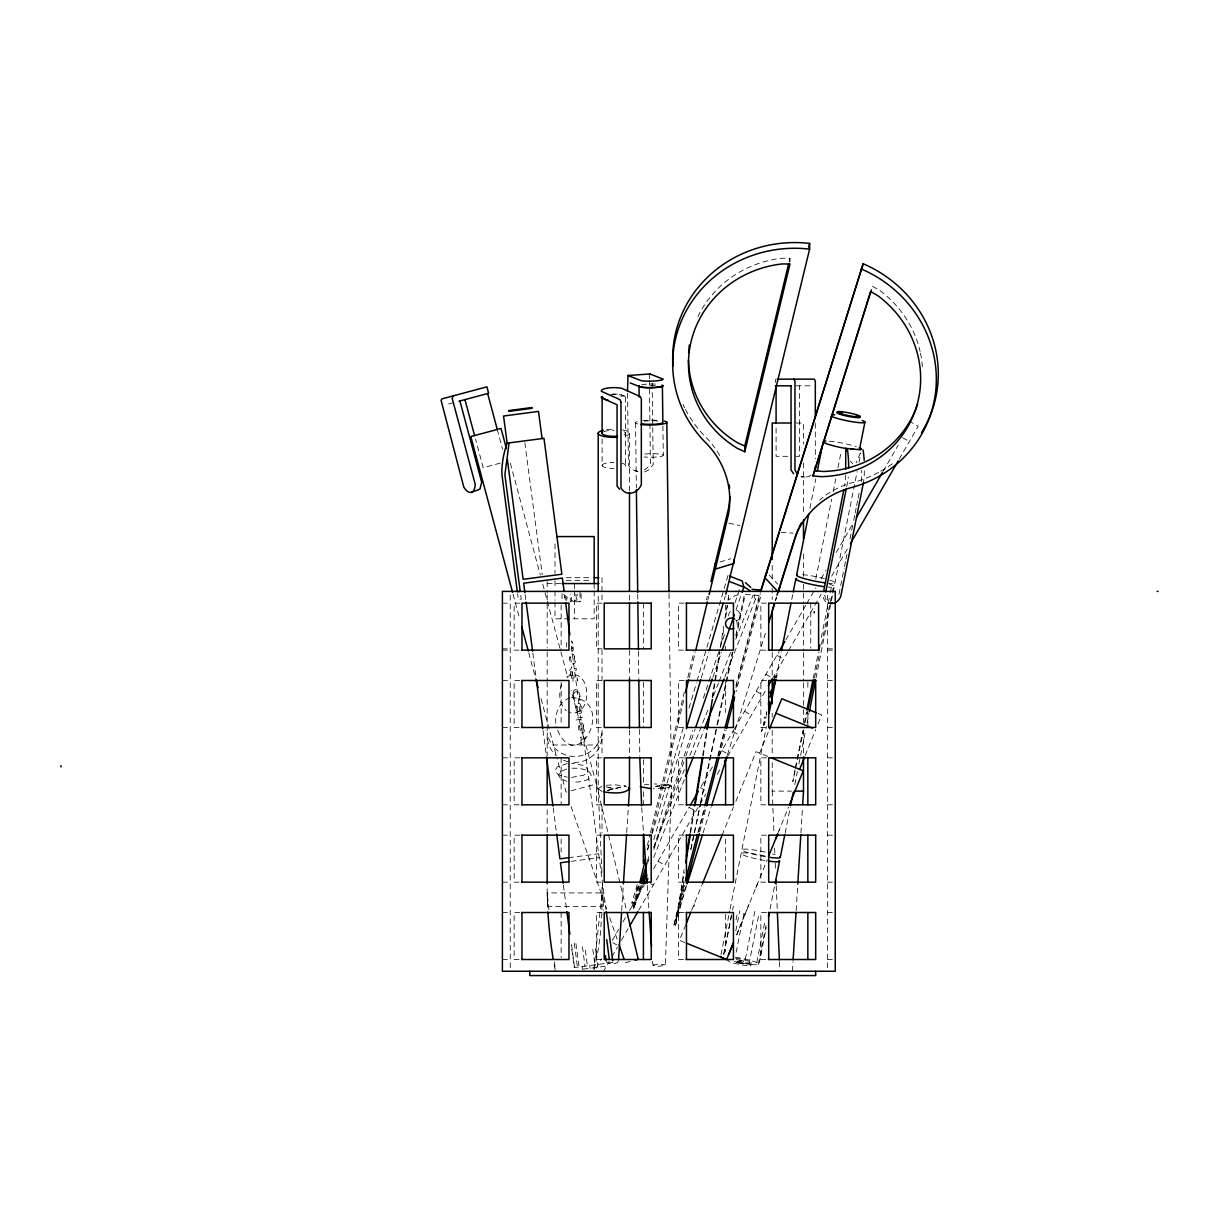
<?xml version="1.0" encoding="UTF-8"?>
<svg xmlns="http://www.w3.org/2000/svg" width="1219" height="1219" viewBox="0 0 1219 1219"><rect width="100%" height="100%" fill="white"/><g stroke="black" fill="none" stroke-linecap="round" stroke-linejoin="round"><path stroke-width="0.75" stroke-dasharray="5 3.75" d="M845.696 474.953L844.584 486.168M861.406 481.657L861.422 470.305M601.957 909.74L602.003 883.745M652.622 961.38C651.144 968.48 661.795 966.195 665.391 964.808L671.41 785.889L665.742 784.35L654.253 783.969M601.866 913.077L600.418 932.977A209.226 138.204 85.1 0 1 596.518 958.774L594.247 969.029M792.411 971.253L792.99 961.776M796.144 910.578L797.668 885.923M800.929 832.836L802.452 808.182M621.705 910.471L623.29 885.771M626.703 832.562L628.303 807.847M684.103 885.878L673.909 925.297L675.509 925.678L684.088 869.558M593.882 969.699L602.003 892.933L547.179 892.933L547.179 885.588M775.406 677.688L775.436 675.448L774.263 677.657A6.156 1.387 -75.1 0 0 774.095 678.252M775.04 678.419L775.086 676.469L774.324 678.221M690.183 832.12L694.144 807.786M702.677 755.384L706.944 729.175M712.125 697.359L720.048 648.691M720.353 646.817L723.705 626.231M724.924 618.734L727.667 601.896M727.972 600.022L728.886 594.4L728.52 599.977L734.341 596.091A20.997 19.9 3.6 0 1 741.533 594.278M678.404 907.926L684.209 872.255M690.624 832.821L694.601 808.41M703.165 755.841L707.431 729.541M712.627 697.618L719.972 652.561M721.496 643.175L723.629 630.025M725.777 616.89L727.606 605.614M763.658 723.339C764.176 728.337 766.263 716.681 763.764 722.882C762.789 732.147 767.604 713.481 763.536 722.913M671.41 785.965L667.402 787.794L653.323 788.723M720.993 954.69L729.709 910.959M730.074 909.1L766.446 726.463M776.122 677.916L781.318 651.769M791.74 599.489L792.853 593.882M809.873 508.384L815.785 478.732M723.659 954.477L731.309 916.033M723.857 954.066L732.269 911.827M732.634 909.984L733.366 906.311M736.047 919.827L737.51 912.498M735.834 930.859L739.842 910.715M736.154 952.329L744.199 911.934M815.785 578.964L831.663 499.241M833.141 491.836L835.716 478.854M837.941 467.73L841.262 451.045M743.148 963.741L735.468 962.279L743.148 963.741L743.514 960.922L736.093 959.505L743.681 961.075M745.358 959.17L755.612 907.683M748.954 964.199L759.193 912.711M750.721 965.448L751.254 962.781M846.672 486.823L847.86 480.789A61.194 45.377 -86.3 0 0 848.272 477.147M756.755 962.538L765.105 920.589M795.017 769.738L792.807 781.669L803.626 729.77M795.397 767.879L802.818 730.623M804.296 723.172L806.521 712.003M813.195 678.48L818.391 652.409M821.347 637.507L829.88 594.674M830.261 592.815L831.373 587.223L833.43 587.07L832.257 592.632M758.233 964.625L766.294 924.17M734.326 961.517A19.58 2.316 11.3 0 0 759.041 964.183L766.355 927.4M770.027 909.008L774.781 885.116M785.143 833.11L790.339 806.978M794.803 784.564L797.409 771.49M798.902 764.023L805.591 730.41M807.085 722.943L808.944 713.603M815.999 678.114L857.14 471.57M858.984 462.306L860.827 453.026M838.992 594.217L844.142 568.389M844.508 566.545L845.605 561.014M845.971 559.155L847.083 553.624M850.009 538.859L853.33 522.25M853.696 520.406L854.793 514.875M855.159 513.031L856.256 507.485M856.637 505.641L857.734 500.11M858.1 498.266L859.563 490.876M805.18 722.364L807.496 711.241M814.46 677.886L819.884 651.936M821.423 644.516L831.876 594.476M673.909 925.297L684.088 881.032M690.746 849.399L693.885 834.512M694.281 832.653L700.148 804.753M700.544 802.894L716.604 726.615M717.001 724.756L732.269 652.195M735.788 635.449L744.474 594.247M686.632 885.619L675.859 920.101L684.194 881.002M690.944 849.353L694.114 834.466M694.51 832.592L700.453 804.677M700.849 802.818L717.122 726.478M717.519 724.619L732.985 652.013M736.154 637.126L745.281 594.308L759.208 595.603M776.213 677.688L776.945 675.219L776.259 678.328M766.401 712.262L766.385 714.227M636.242 891.714L638.009 884.324M647.35 845.544L650.017 834.466M650.458 832.623L684.255 692.285M687.806 677.52L694.038 651.662M706.487 599.961L707.37 596.274M789.104 261.948L789.988 258.26L781.745 258.26A106.236 100.537 0 0 0 697.39 317.732M637.247 884.506L631.914 902.685L633.499 908.749L639.289 884.735M647.746 849.613L649.072 844.066M651.738 832.988L684.225 698.076M689.131 677.749L695.363 651.875M707.812 600.129L708.711 596.426M566.82 642.596L566.591 645.918A11.001 4.373 82.5 0 0 566.713 647.015M652.881 965.189L658.565 963.985L665.391 964.808M697.893 832.607L704.552 806.887M717.854 755.445L724.513 729.724M735.926 685.627L759.269 595.375L760.885 595.756L736.078 691.6M675.859 920.101L684.926 885.085M698.761 831.632L704.963 807.664M718.311 756.054L724.985 730.257M735.956 687.866L760.275 593.866M675.509 925.678L686.007 885.131M699.828 831.678L706.03 807.709M719.393 756.115L726.067 730.303M860.34 453.057L856.149 462.778M766.355 711.622L766.461 715.218M602.003 733L600.251 739.293L597.066 744.992L552.116 744.992L548.931 739.293L547.179 733M602.003 739.004L600.251 745.297A27.732 27.732 0 0 1 571.315 762.302M647.396 849.978L648.996 844.523M652.195 833.613L684.225 724.543M689.025 708.178L696.506 682.731M697.039 680.918L727.987 575.475M642.55 885.771L633.499 908.749L633.499 903.05L638.558 885.832M641.499 885.421L633.499 908.749L640.432 885.116M647.38 861.483L648.98 856.043M653.78 839.678L685.809 730.608M701.291 677.886L708.757 652.439M724.238 599.718L725.305 596.076M561.593 684.331C558.272 693.062 559.186 704.247 566.408 710.799M775.33 600.479L776.412 597.005M703.058 832.988L710.997 807.572M727.438 754.942L766.538 629.72M775.574 600.769L776.686 597.219M633.499 908.749L641.27 885.344M653.811 847.54L692.636 730.486M703.393 698.076L719.53 649.468M720.124 647.655L725.503 631.457M735.057 602.643L739.842 588.244M653.811 849.536L685.2 758.02M685.809 756.237L695.043 729.312M712.886 677.276L721.496 652.165M736.093 609.591L741.442 594.019M647.579 862.93L648.965 859.41M653.826 847.068L684.377 769.555M689.924 755.46L708.666 707.889M713.526 695.561L718.387 683.219M719.088 681.451L730.882 651.51M735.743 639.167L753.098 595.131M653.704 857.49L684.347 779.718M694.099 754.972L703.835 730.227M724.741 677.2L755.384 599.428L754.195 594.887M738.516 930.28L736.002 936.497L767.239 859.806M739.4 928.101L743.788 917.206M744.672 915.027L749.076 904.132M685.748 924.794L679.44 940.352L686.449 943.201M691.6 910.38L701.687 885.527M722.136 835.167L733.488 806.856M735.88 801.325L756.039 751.681L769.509 757.151M759.666 753.159L768.839 730.592M805.226 755.475L815.785 729.45M818.025 723.934L821.682 714.928L818.208 713.526M778.149 832.547L788.602 807.039M755.841 887.874L759.01 880.088M779.078 830.657L779.459 829.697M606.087 961.334C607.291 964.549 616.997 964.549 618.201 961.334M601.912 872.469L598.194 788.845L598.209 594.689M596.289 968.115L601.759 958.652M612.243 940.489L618.627 929.442M622.924 921.991L626.459 915.85M629.583 910.441L644.379 884.826M653.628 868.812L689.223 807.161M701.169 786.453L713.557 765.014M718.875 755.795L734.112 729.404M734.447 728.81L779.002 651.647M785.844 639.807L806.14 604.639M806.765 603.557L815.831 587.863M821.027 578.857L824.074 573.585M825.522 571.086L826.01 570.218M836.249 552.497L853.376 522.829M883.181 471.204L898.266 445.087M603.07 972.031L609.256 961.334M611.908 956.747L617.347 947.315M621.416 940.276L628.075 928.741M638.741 910.258L705.801 794.102M717.214 774.339L721.023 767.741M727.682 756.222L766.675 688.674M772.374 678.785L787.87 651.967M788.556 650.778L821.164 594.293M831.617 576.176L847.525 548.626M899.15 459.213L918.181 426.254L911.401 422.338M598.209 788.632L601.79 786.316M566.637 600.464L567.003 598.499L563.346 596.518A2.209 2.194 0 0 1 562.599 595.466A3.017 2.987 0 0 1 562.447 594.522M566.652 677.094C590.819 663.41 594.902 717.442 569.684 712.673M569.837 697.801C559.094 701.656 554.355 714.319 555.971 724.955M644.546 471.951L648.691 470.001L653.201 464.591L652.256 390.842M566.652 768.991L560.633 771.581L558.439 775.116L560.633 778.651L566.652 781.227M719.941 562.02L730.821 558.713M448.562 404.007L456.668 401.828M500.217 463.144L483.196 467.7L475.532 439.114M566.82 791.923L566.073 792.121L557.738 760.961M571.101 790.765L596.32 784.015L571.254 690.548M625.332 962.736L630.116 961.441M607.519 790.491L624.936 785.981L626.429 786.484M607.184 790.4L625.515 786.148M567.323 763.521L557.357 766.812L555.148 770.347L557.357 773.882L559.963 775.345L567.323 777.173M606.422 785.295L614.711 784.807L624.936 785.981M620.791 396.388L624.021 395.84A11.748 3.047 0 0 1 624.021 398.872M644.257 784.868L648.858 784.305M571.437 697.588C618.414 699.95 575.962 780.952 556.093 726.494M568.542 857.719L598.681 853.757M571.208 861.33L599.184 857.643M612.989 962.461L574.24 967.566L571.33 945.411M583.032 969.181L605.569 966.21L605.218 963.498M668.545 784.777L655.837 786.331L664.279 788.236M669.018 784.884L655.837 786.331L664.995 788.16M650.352 385.707L657.422 385.128M572.9 601.714L577.151 599.794L577.181 594.156M766.644 717.001L764.343 717.138L764.084 718.143L766.385 718.006M572.031 768.214L579.116 768.29L586.491 770.118L589.097 771.581L591.291 775.116L589.097 778.651L586.491 780.114L579.116 781.943L572.031 782.019M571.574 777.402L583.2 775.345L585.806 773.882L588.015 770.347L585.806 766.812L583.2 765.349L571.574 763.277M834.786 603.115L827.427 603.146L833.689 603.146M775.726 379.155L775.314 382.476M796.144 385.813L811.397 385.813M796.144 423.008L803.489 423.008L803.489 443.884M787.84 456.302L776.092 456.302L776.092 424.867M796.144 456.302L799.588 456.302L799.588 385.813M801.218 477.056L805.134 477.056M566.195 577.699L590.438 577.699M566.195 580.32L590.438 580.32M547.179 583.566L560.603 583.566M502.396 603.146L510.228 603.146M519.782 603.146L514.144 603.146L514.144 650.138L519.782 650.138M602.018 603.146L596.381 603.146L596.381 648.843L602.018 648.843M684.255 603.146L678.617 603.146L678.617 650.138L684.255 650.138M766.401 603.146L760.854 603.146L760.854 650.138L766.401 650.138M502.396 648.843L510.228 648.843M827.427 648.843L833.689 648.843M502.396 650.138L510.228 650.138M827.427 650.138L833.689 650.138M502.396 680.492L510.228 680.492M519.782 680.492L514.144 680.492L514.144 727.484L519.782 727.484M602.018 680.492L596.381 680.492L596.381 727.484L602.018 727.484L602.003 755.795M684.255 680.492L678.617 680.492L678.617 727.484L684.255 727.484M766.492 680.492L760.854 680.492L760.854 727.484L766.492 727.484M827.427 680.492L833.689 680.492M502.396 727.484L510.228 727.484M827.427 727.484L833.689 727.484M502.396 757.837L510.228 757.837M519.782 757.837L514.144 757.837L514.144 804.814L519.782 804.814M602.018 757.837L596.381 757.837L596.381 804.814L602.018 804.814M684.255 757.837L678.617 757.837L678.617 804.814L684.255 804.814M766.492 757.837L760.854 757.837L760.854 804.814L766.492 804.814M827.427 757.837L833.689 757.837M772.206 762.652L772.206 791.116L791.527 791.116M502.396 804.814L510.228 804.814M827.427 804.814L833.689 804.814M502.396 835.167L510.228 835.167M519.782 835.167L514.144 835.167L514.144 882.16L519.782 882.16M602.018 835.167L596.381 835.167L596.381 882.16L602.018 882.16M684.255 835.167L678.617 835.167L678.617 882.16L684.255 882.16M766.492 835.167L760.854 835.167L760.854 882.16L766.492 882.16M827.427 835.167L833.689 835.167M502.396 882.16L510.228 882.16M827.427 882.16L833.689 882.16M693.337 906.128L694.281 906.128L694.281 903.782M502.396 912.513L510.228 912.513M519.782 912.513L514.144 912.513L514.144 959.505L519.782 959.505M602.018 912.513L596.381 912.513L596.381 959.505L602.018 959.505M684.255 912.513L678.617 912.513L678.617 959.505L684.255 959.505M766.492 912.513L760.854 912.513L760.854 959.505L766.492 959.505M827.427 912.513L833.689 912.513M502.396 959.505L510.228 959.505M827.427 959.505L833.689 959.505M781.029 532.413L793.158 533.145M728.825 523.149L739.781 525.511M631.914 902.685L633.499 903.05M605.934 786.804L613.858 788.845L606.879 786.834M827.625 602.841L829.728 603.496M624.021 395.84L619.724 394.727A11.748 3.047 0 0 0 610.81 394.423M602.186 791.558L598.194 788.845M635.129 470.702L637.918 471.783M571.513 651.068L572.534 651.083A3.855 1.524 82.5 0 0 573.265 649.514L572.778 642.703L571.589 640.95C571.711 642.672 574.408 649.3 571.376 649.041M872.53 286.297L879.661 290.396A106.236 100.827 20.6 0 1 920.101 351.422M902.563 437.636L909.344 441.552M776.899 655.289L783.68 659.205M765.898 674.351L772.678 678.267M756.176 691.173L762.957 695.089M744.565 711.286L751.346 715.203M732.909 731.491L739.689 735.407M721.861 750.63L728.642 754.546M700.483 787.657L707.264 791.573M689.101 807.359L695.881 811.275M658.001 861.239L664.782 865.155M650.504 883.607L653.216 885.177M612.807 942.637L616.875 944.984M769.174 575.002L777.6 584.008M850.496 461.178L852.736 463.875M575.764 594.156L576.45 598.605L573.646 600.708L571.376 600.769L571.376 595.101M754.15 596.32L755.384 599.428M571.056 806.49L606.605 908.856M609.729 917.831L617.21 939.377M547.179 739.004L548.931 745.297A27.732 27.732 0 0 0 556.534 755.81M510.365 463.281L540.322 575.078M542.775 584.236L567.825 677.718M497.276 429.469L502.533 449.11M513.047 594.171L519.431 618.003M528.772 652.82L535.644 678.48M541.038 698.639L557.251 759.117M596.32 784.015L626.337 909.465M564.626 595.101L565.372 600.754M571.33 646.07L601.881 878.107M602.125 879.966L606.041 909.724M597.859 967.231L595.39 948.991M592.815 949.327L594.857 964.854M524.856 442.771L542.257 574.88M589.737 965.524L590.087 968.252M585.349 950.302L587.406 965.844M582.453 946.736L584.998 966.149M582.012 966.545L582.362 969.257M575.962 943.643L579.04 966.941M574.332 943.354L577.456 967.139M571.574 944.649L574.576 967.52M525.13 594.537L525.877 600.19M532.84 653.064L536.07 677.612M543.034 730.471L546.264 755.018M553.213 807.877L556.702 834.314M563.407 885.284L566.622 909.709M520.742 595.436L521.229 599.108L518.334 599.489L517.603 593.912M548.946 909.694L547.179 892.933L547.621 906.403A209.226 91.455 -90 0 0 547.986 913.107M554.462 961.898L555.453 971.253M563.574 594.537L567.749 597.63L568.267 599.794A2.255 2.225 0 0 1 568.1 600.312M641.727 807.648L643.617 834.223M647.243 885.466L648.98 910.136M547.819 906.357L547.179 892.933L547.621 906.403L602.049 906.387L602.003 892.933M602.415 883.866L603.603 910.471M772.176 791.116L772.831 806.292M772.907 808.182L773.958 832.836M774.614 847.997L774.934 855.586M775.254 863.174L775.574 870.747M776.229 885.923L777.28 910.578M779.459 961.776L779.87 971.253M669.018 593.668L671.486 786.026M662.907 425.888L663.288 455.129M652.165 383.269L652.241 388.952M649.3 375.863L649.346 378.819M649.361 380.298L649.895 421.896M649.925 423.785L650.428 463.51A13.318 12.312 -68.7 0 1 643.906 470.092M635.526 422.871L636.364 487.63M637.72 594.278L637.796 599.992M638.451 651.418L638.802 678.084M639.457 729.495L639.792 756.161M627.541 393.188L628.455 465.048A13.318 12.312 -68.7 0 0 637.293 471.189M827.427 595.192L827.427 969.349M815.313 423.237L815.313 458.786M810.772 603.146L810.772 648.264M807.847 682.366L807.847 689.893M807.847 712.445L807.847 727.484M803.489 462.854L803.489 514.083M803.489 553.929L803.489 576.709M803.489 584.297L803.489 603.268M803.489 605.173L803.489 650.702M803.489 652.607L803.489 681.071M803.489 682.96L803.489 707.629M803.489 709.519L803.489 722.806M803.489 730.394L803.489 755.064M789.988 258.26L789.988 262.07M772.206 565.326L772.206 580.503M772.206 588.091L772.206 599.474M772.206 652.607L772.206 677.276M772.206 713.313L772.206 717.122M772.206 730.394L772.206 755.064M725.61 605.035L725.61 616.311M725.61 646.375L725.61 650.138M725.61 682.366L725.61 712.445M725.61 838.931L725.61 882.16M725.61 914.387L725.61 951.978M643.373 603.146L643.373 648.843M643.373 682.366L643.373 727.484M643.373 759.711L643.373 784.152M643.373 791.664L643.373 804.814M629.492 433.507L629.492 490.556M629.492 595.131L629.492 600.83M629.492 650.276L629.492 678.785M629.492 730.135L629.492 754.851M625.606 397.348L625.606 465.445M602.11 438.962L602.11 465.445A11.748 3.047 0 0 0 613.858 468.477M602.003 577.699L602.003 593.028M602.003 594.918L602.003 602.476M602.003 649.849L602.003 680.248M602.003 806.216L602.003 833.217M594.171 583.566L594.171 589.127M594.171 590.986L594.171 618.81L555.011 618.81L555.011 602.125M581.097 593.668L581.097 601.714L570.263 601.714L570.263 594.156M580 592.266L580 601.714M574.591 583.566L574.591 589.127M574.591 590.986L574.591 618.81M562.02 593.668L562.02 601.714M561.136 605.035L561.136 650.138M561.136 682.366L561.136 725.595M561.136 757.837L561.136 804.814M561.136 838.931L561.136 852.081M561.136 912.513L561.136 957.616M555.011 543.918L555.011 573.311M555.011 580.655L555.011 589.127M555.011 590.986L555.011 600.266M547.179 581.615L547.179 593.028M547.179 594.918L547.179 647.944M547.179 651.738L547.179 680.248M547.179 681.97L547.179 755.795M547.179 809.827L547.179 833.217M510.228 595.192L510.228 969.349M637.994 424.014A15.664 2.392 -0.7 0 1 637.263 421.637M642.733 420.662A15.664 2.392 -0.7 0 1 658.382 420.357M644.318 421.195A11.748 1.798 -0.7 0 1 658.61 421.088M644.729 454.093A11.748 1.798 -0.7 0 1 660.5 454.184A11.748 1.798 -0.7 0 1 660.012 456.607A11.748 1.798 -0.7 0 1 644.165 456.942M641.605 384.777A11.748 1.798 -0.7 0 1 655.532 384.107M555.148 969.714A209.226 91.455 -90 0 1 553.7 961.943M622.421 429.896A15.664 4.053 0 0 1 624.311 436.311M606.772 429.667A15.664 4.053 0 0 1 614.711 429.24M624.021 431.77A11.748 3.047 0 0 1 624.021 434.802M603.679 431.77A11.748 3.047 0 0 1 613.858 430.246M622.162 463.296A11.748 3.047 0 0 1 624.021 466.953M602.11 465.445A11.748 3.047 0 0 1 613.858 462.397M612.349 394.072A12.723 3.291 0 0 1 621.751 394.727M597.066 744.992A27.732 27.717 0 0 1 552.116 744.992M568.1 761.723A27.732 27.732 0 0 1 563.437 760.153M828.996 583.901A19.58 2.316 11.3 0 1 833.43 587.07M831.373 587.223A19.58 2.316 11.3 0 1 828.204 587.086M765.517 856.713A19.58 2.316 11.3 0 1 741.899 849.719A19.58 2.316 11.3 0 1 766.614 852.386M772.572 853.925A19.58 2.316 11.3 0 1 775.086 854.687M829.758 580.092A19.58 2.316 11.3 0 1 828.966 583.261M802.605 574.667A19.58 2.316 11.3 0 1 824.41 578.553M764.77 860.523A19.58 2.316 11.3 0 1 741.137 853.529A19.58 2.316 11.3 0 1 765.867 856.195M829.194 441.187A19.58 2.316 11.3 0 1 856.347 446.611M735.423 957.174A19.58 2.316 11.3 0 1 759.041 964.183M735.529 958.18A11.748 1.387 11.3 0 1 751.361 962.614A11.748 1.387 11.3 0 1 735.331 960.755M737.906 961.334A11.748 1.387 11.3 0 1 750.584 964.93A11.748 1.387 11.3 0 1 742.676 965.021A11.748 1.387 11.3 0 1 728.627 961.441M864.332 470.839A61.194 45.377 -86.3 0 1 863.585 481.81M833.049 603.71A12.723 8.396 -72.7 0 1 824.989 595.695L822.901 595.055A12.723 8.396 -72.7 0 0 832.684 602.46M811.077 475.151A13.318 11.535 -90 0 1 801.081 476.202M685.474 409.493A122.022 115.47 0 0 0 705.877 437.21A87.844 83.121 0 0 1 721.298 458.573M684.606 407.801A122.022 115.47 0 0 1 682.945 404.358M892.323 463.814A122.022 115.805 20.6 0 1 880.148 471.57M878.579 472.423A122.022 115.805 20.6 0 1 853.163 482.419A87.844 83.364 20.6 0 0 819.564 500.095M920.482 353.16A106.236 100.827 20.6 0 1 922.509 369.067M736.489 620.806A5.866 5.562 3.6 0 0 739.004 619.191L740.299 616.585L740.04 613.721A5.866 5.562 3.6 0 0 735.56 610.079M728.657 615.976A5.866 5.562 3.6 0 1 731.171 610.963M735.667 619.724A5.866 5.486 -14.6 0 1 736.215 626.383M572.26 674.397L571.254 677.078L571.391 678.145L572.519 677.993L572.976 681.512L573.082 677.916L575.917 677.551L577.76 680.979L576.663 676.088L572.839 676.088L572.26 674.397M573.189 693.139L574.286 701.748L574.819 700.879C570.065 689.299 581.143 688.156 579.528 700.422L580.183 700.331C580.93 696.918 578.339 685.291 573.707 690.868A6.72 2.667 82.5 0 0 573.189 693.139M580.945 740.71L581.204 744.276L581.6 742.615A3.169 1.265 82.5 0 1 581.615 740.603A4.099 1.63 82.5 0 1 582.179 739.186L585.379 738.501L585.135 736.657L580.32 737.297L581.433 738.897L580.945 740.71M569.943 656.249C567.338 664.964 578.126 667.555 574.713 657.346A5.059 2.011 82.5 0 0 573.174 654.192L571.208 653.841L569.943 656.249M576.465 705.786C573.859 714.486 584.648 717.077 581.219 706.868A5.059 2.011 82.5 0 0 579.695 703.729L577.73 703.378L576.465 705.786M579.01 725.198C576.419 733.899 587.208 736.489 583.779 726.28A5.059 2.011 82.5 0 0 582.255 723.126L580.29 722.791L579.01 725.198M570.583 657.224C571.924 673.452 578.751 650.535 570.583 657.224M577.105 706.761C578.446 722.974 585.272 700.072 577.105 706.761M579.665 726.174C581.006 742.386 587.832 719.484 579.665 726.174M570.431 671.379L570.218 675.311L569.654 671.349A3.063 1.219 82.5 0 1 570.02 669.627C572.138 669.048 571.041 664.187 571.879 668.82L576.13 668.256L576.374 670.1L572.122 670.648C572.229 679.09 572.656 668.21 570.431 671.379M761.845 730.653L761.418 731.522L762.378 727.713L764.008 727.606L761.845 730.653M582.575 717.244L575.749 718.143L575.993 719.987L582.819 719.088L582.575 717.244"/><path stroke-width="1.5" d="M791.055 385.813L791.055 470.001L793.615 473.749M845.696 469.285L845.742 448.47L847.342 448.912A88.332 65.643 -85 0 1 848.653 468.066M793.112 959.871L796.022 912.467M797.775 884.034L800.822 834.725M802.681 804.388L803.504 791.116L794.925 791.116M618.536 959.886L621.583 912.376M623.412 883.866L626.581 834.451M628.425 805.957L629.522 788.845L628.364 787.413M60.95 766.934L60.996 765.623M774.873 679.577L775.055 680.812L775.893 679.471M686.221 856.454L689.878 833.994M694.449 805.911L702.373 757.258M706.944 729.175L708.772 717.945M685.733 862.869L690.32 834.695M695.211 804.647L702.845 757.715M707.736 727.667L712.323 699.508M774.095 679.273L773.608 680.674A6.156 1.387 -75.1 0 1 773.806 679.516M773.014 685.642C773.532 690.64 775.634 678.983 773.12 685.185C772.145 694.449 776.975 675.783 772.907 685.23M662.344 385.783L662.298 385.951A11.748 1.798 -0.7 0 1 654.877 387.429L651.891 387.566A11.748 1.798 -0.7 0 1 643.282 387.292L639.731 386.575A11.748 1.798 -0.7 0 1 639.106 385.661M641.59 805.744L639.823 758.066M769.052 713.389L775.741 679.791M781.699 649.91L790.994 603.222M793.219 592.007L795.824 578.949M796.586 575.124L808.761 513.946M817.263 471.311L822.063 447.205M814.094 612.822L814.338 611.618M823.633 591.352L843.838 489.87M825.735 592.007L846.306 488.667M806.887 710.144L812.829 680.339M818.757 650.55L819.869 644.958M859.624 448.76L864.941 422.064M768.564 916.368L769.296 912.696M775.147 883.272L779.551 861.208M780.297 857.399L784.762 834.985M790.72 805.104L793.325 792.03M809.309 711.728L815.633 679.989M863.509 482.313L840.714 596.716A12.723 8.396 -72.7 0 1 834.786 603.115L835.259 603.146M807.892 709.382L814.079 679.73M710.936 581.493L728.337 509.237A87.844 83.121 0 0 0 729.754 496.331M744.763 451.746L789.988 263.959L781.745 263.959A106.236 100.537 0 0 0 691.127 341.411A106.236 100.537 0 0 0 737.343 448.363L744.763 451.746L744.763 446.047L788.647 263.792M639.731 882.876L645.521 858.862M685.566 692.529L688.674 679.592M695.805 650.032L707.37 601.973M709.153 594.582L728.337 514.936A87.844 83.121 0 0 0 705.877 442.908A122.022 115.47 0 0 1 685.855 311.561A122.022 115.47 0 0 1 809.614 249.133L809.614 243.434A122.022 115.47 0 0 0 672.979 366.081M808.73 247.137L809.614 243.434M725.838 594.262L809.614 249.133M770.621 695.272L770.149 697.192M771.612 691.295L771.185 692.986M771.856 690.304C773.562 687.866 765.608 696.552 773.044 691.219L773.288 690.213L771.566 690.32M685.535 880.377L697.42 834.436M705.024 805.043L717.381 757.273M724.985 727.88L734.493 691.127M686.48 883.287L699.356 833.522M706.517 805.866L718.905 757.944M726.539 728.459L734.646 697.131M640.965 883.303L646.847 863.311M686.343 728.779L700.757 679.699M709.29 650.611L723.172 603.359M760.382 591.824L863.159 263.746A122.022 115.805 20.6 0 1 921.442 432.715M779.307 532.307L761.235 590.179L751.925 589.31M779.855 530.509L793.904 485.528M794.468 483.73L863.159 263.746M812.982 475.898L870.564 291.493L877.71 295.592A106.236 100.827 20.6 0 1 916.277 407.42A106.236 100.827 20.6 0 1 821.164 476.675L812.982 475.898L871.402 289.909M772.511 609.515L774.248 603.969M776.96 595.253L794.666 538.554A87.844 83.364 20.6 0 1 851.212 487.615A122.022 115.805 20.6 0 0 936.222 384.305A122.022 115.805 20.6 0 0 861.193 268.942M687.196 883.805L702.494 834.802M711.561 805.759L726.859 756.77M768.793 622.467L774.461 604.319M778.347 591.901L796.632 533.358A87.844 83.364 20.6 0 1 798.43 528.817M642.108 883.638L646.42 871.067M695.653 727.514L712.277 679.074M722.12 650.367L734.326 614.787M742.036 592.297L743.819 587.101L742.234 581.036L729.511 576.069M766.766 572.427L764.816 577.623L778.042 591.779L780.008 586.583M643.251 884.004L646.725 875.166M685.733 776.183L693.398 756.74M704.536 728.459L724.04 678.968M728.825 954.233L733.228 943.354M686.449 923.073L690.883 912.132M702.342 883.927L722.395 834.558M769.539 728.855L781.775 698.731L816.471 712.825M799.588 769.357L804.51 757.212M733.442 942.653L726.6 959.505L686.419 943.186M768.549 856.317L777.524 834.299M789.409 804.814L803.214 770.835L771.185 757.837M775.756 838.809L777.798 833.781M627.983 375.513L641.209 380.678A12.723 1.935 -0.7 0 0 654.969 380.983A12.723 1.935 -0.7 0 0 663.166 379.139L649.956 373.974L627.983 375.513L627.511 391.299M649.498 374.964L649.956 373.974M629.461 788.952C623.503 794.468 612.09 793.005 604.06 791.969M453.209 395.855L452.188 398.384L475.151 484.05A13.318 6.659 75 0 1 471.296 492.369A13.318 6.659 75 0 1 463.799 487.082L441.08 400.335L441.872 398.903L486.899 386.834L488.621 393.265L458.999 401.203M645.064 883.638L647.914 878.686M690.503 804.936L698.335 791.375M779.581 650.656L784.884 641.453M856.454 517.511L882.541 472.317M629.705 925.907L637.842 911.812M724.421 761.86L726.996 757.395M768.412 685.657L772.374 678.785M850.374 543.689L898.205 460.858M768.534 702.296C771.612 699.447 769.006 714.044 768.519 703.058M471.296 492.369L479.89 489.185L481.703 482.282L459.913 400.96M635.008 960.13L638.238 959.277L627.206 913.153M507.683 443.106L508.826 442.954M508.018 443.061L507.15 443.183A88.332 88.317 -5.8 0 0 502.38 463.769A61.194 61.194 0 0 0 501.938 474.755L517.313 591.733L520.208 591.352L504.879 474.877L509.085 442.924L543.979 438.337L561.868 574.225L523.134 579.315L507.378 459.639M508.765 410.574L532.063 407.512M508.872 411.352L532.17 408.289M507.15 443.183L503.554 416.014L538.508 411.412L542.074 438.581M568.542 857.719L559.932 858.862L556.702 834.314M569.044 861.604L560.435 862.747L563.163 883.409M777.25 379.155L814.368 379.139L815.313 381.318L815.313 417.614M775.391 385.813L790.887 385.813M791.055 423.008L772.206 423.008L772.206 559.628M556.87 536.573L594.171 536.573L594.171 583.566M594.171 577.699L598.864 577.699M562.127 583.566L598.864 583.566M1157.181 591.398L1158.05 591.398M686.129 603.146L733.442 603.146L733.442 650.138L686.129 650.138M521.671 650.138L568.968 650.138L568.968 603.146L521.976 603.146L521.976 650.138M768.244 650.138L818.604 650.138L818.604 603.146L768.686 603.146L768.686 650.138M521.671 680.492L568.968 680.492L568.968 727.484L521.671 727.484M521.671 757.837L568.968 757.837L568.968 804.814L521.671 804.814M686.129 804.814L733.442 804.814L733.442 757.837L686.449 757.837L686.449 804.814M521.671 835.167L568.968 835.167L568.968 882.16L521.671 882.16M686.129 835.167L733.442 835.167L733.442 882.16L686.129 882.16M521.671 912.513L568.968 912.513L568.968 959.505L521.671 959.505M686.129 912.513L733.442 912.513L733.442 959.505L686.129 959.505M768.366 912.513L815.679 912.513L815.679 959.505L768.366 959.505M650.961 788.647L640.249 786.773M853.605 448.973L845.849 448.47L846.336 450.939M858.816 449.308L861.559 449.323A19.58 2.316 11.3 0 0 859.273 447.693M850.679 448.942L860.766 449.765M814.947 470.686L823.115 471.479A106.236 100.827 20.6 0 0 917.663 404.022M846.778 448.638L841.796 447.723A19.58 2.316 11.3 0 1 823.678 442.36M602.506 396.571A11.748 3.047 0 0 0 602.11 397.348L605.538 399.497A11.748 3.047 0 0 0 607.976 399.984M661.993 385.219L663.258 385.707A12.723 1.935 -0.7 0 1 655.045 387.566L652.653 387.703A12.723 1.935 -0.7 0 1 641.285 387.261L630.177 382.934M729.572 581.539L743.819 587.101A20.997 19.611 -14.6 0 1 749.944 590.849M775.878 713.237L812.326 728.033M601.729 396.48A12.723 3.291 0 0 0 601.394 397.76L604.289 399.04M604.609 399.192L617.058 404.784L617.058 486.107L619.633 489.337M744.763 446.047L737.343 442.665A106.236 100.537 0 0 1 688.491 360.138M745.479 582.652L750.767 587.39M720.642 956.504L722.928 958.134A19.58 2.316 11.3 0 0 728.368 959.978M794.026 379.155L794.971 381.318L794.971 470.001A13.318 11.535 -90 0 0 797.531 473.749M619.084 944.771L624.082 959.14M506.434 448.622L501.039 428.463L470.824 436.554L512.559 592.343M487.646 393.524L497.276 429.469M464.942 399.619L474.572 435.549M521.884 627.16L528.269 650.992M536.131 680.309L538.097 687.638M564.123 591.322L562.386 578.096L523.637 583.2L524.886 592.647M565.616 602.643L569.837 634.749M606.285 911.599L612.761 960.74M606.696 939.59L609.302 959.307M605.416 955.559L606.026 960.222M526.12 602.079L532.581 651.175M536.314 679.501L542.775 728.581M546.508 756.908L552.969 805.988M566.865 911.583L569.837 934.135M643.617 834.223L647.106 883.562M649.117 912.041L651.54 946.203M775.985 880.24L776.137 884.034M777.356 912.467L779.383 959.871M666.823 422.262L668.987 591.764M662.389 385.478L662.862 422.246A11.748 1.798 -0.7 0 1 655.35 424.197A11.748 1.798 -0.7 0 1 641.651 423.74M639.015 386.133L639.167 397.165M636.379 489.535L637.705 592.373M637.827 601.896L638.436 649.514M638.817 679.989L639.426 727.591M815.679 971.253L815.679 975.566L529.808 975.566L529.808 971.253M815.313 466.267L815.313 470.001M807.847 757.837L807.847 804.814M807.847 835.167L807.847 882.16M807.847 912.513L807.847 959.505M803.489 519.782L803.489 538.752M803.489 756.969L803.489 791.116M776.092 387.672L776.092 423.008M772.206 610.856L772.206 650.702M772.206 679.166L772.206 703.835M768.686 912.513L768.686 959.505M733.929 559.673L733.929 563.468L715.279 569.121L715.279 563.437M725.61 759.711L725.61 804.814M686.449 603.146L686.449 650.138M686.449 835.167L686.449 882.16M686.449 912.513L686.449 959.505M643.373 835.167L643.373 863.372M643.419 912.513L643.419 959.505M629.492 492.461L629.492 591.322M629.492 602.735L629.492 648.371M629.492 678.785L629.492 728.231M629.492 756.74L629.492 789.074M602.11 397.348L602.11 433.294M598.209 433.065L598.209 590.88M547.179 757.608L547.179 804.418M547.179 835.015L547.179 883.745M521.976 680.492L521.976 727.484M521.976 757.837L521.976 804.814M521.976 835.167L521.976 882.16M521.976 912.513L521.976 959.505M664.37 421.119A15.664 2.392 -0.7 0 1 661.277 424.273A15.664 2.392 -0.7 0 1 640.63 424.471M553.167 958.804A209.226 91.455 -90 0 1 547.986 913.107M617.073 437.255A15.664 4.053 0 0 1 599.87 435.122A15.664 4.053 0 0 1 603.405 430.261M616.89 436.219A11.748 3.047 0 0 1 602.506 432.501M779.794 856.683A19.58 2.316 11.3 0 1 770.21 857.414M824.135 586.644A19.58 2.316 11.3 0 1 802.879 582.225A19.58 2.316 11.3 0 1 796.632 578.492M824.897 582.834A19.58 2.316 11.3 0 1 803.641 578.416A19.58 2.316 11.3 0 1 797.378 574.682M779.032 860.492A19.58 2.316 11.3 0 1 769.448 861.224M823.16 441.644A19.58 2.316 11.3 0 1 826.025 441.034M862.183 420.479A17.615 2.072 11.3 0 1 857.094 422.414L853.026 421.85A17.615 2.072 11.3 0 1 831.236 416.212M832.272 414.81A17.615 2.072 11.3 0 1 834.832 414.856M842.329 412.586A11.748 1.387 11.3 0 0 843.03 415.161A11.748 1.387 11.3 0 0 859.959 417.188L859.456 416.73A11.748 1.387 11.3 0 0 856.302 415.481M863.067 449.933A88.332 65.643 -85 0 1 864.18 460.31M688.628 352.596A106.236 100.537 0 0 1 689.375 345.023M729.236 484.994A87.844 83.121 0 0 1 729.556 488.225M799.085 527.324A87.844 83.364 20.6 0 1 801.264 522.951M733.96 628.364A5.866 5.486 -14.6 0 1 725.473 623.427A5.866 5.486 -14.6 0 1 734.508 618.825M620.974 402.209L620.974 487.859A13.318 11.139 -65.9 0 0 631.152 493.162A13.318 11.139 -65.9 0 0 641.331 484.827L641.331 399.162L640.386 396.632L621.751 388.297A12.723 3.291 0 0 0 607.656 388.053A12.723 3.291 0 0 0 601.394 391.329L620.029 399.68L620.974 402.209M772.084 694.678C771.81 699.234 771.246 694.419 770.652 694.281L771.109 693.321L772.084 694.678M835.259 591.398L502.396 591.398L502.396 971.253L835.259 971.253L835.259 591.398M651.205 603.146L604.213 603.146L604.213 648.843L651.205 648.843L651.205 603.146M651.205 680.492L604.213 680.492L604.213 727.484L651.205 727.484L651.205 680.492M733.442 680.492L686.449 680.492L686.449 727.484L733.442 727.484L733.442 680.492M815.679 680.492L768.686 680.492L768.686 727.484L815.679 727.484L815.679 680.492M651.205 757.837L604.213 757.837L604.213 804.814L651.205 804.814L651.205 757.837M815.679 757.837L768.686 757.837L768.686 804.814L815.679 804.814L815.679 757.837M651.205 835.167L604.213 835.167L604.213 882.16L651.205 882.16L651.205 835.167M815.679 835.167L768.686 835.167L768.686 882.16L815.679 882.16L815.679 835.167M651.251 912.513L604.213 912.513L604.213 959.505L651.251 959.505L651.251 912.513M860.111 416.426L859.608 415.969A11.748 1.387 11.3 0 0 840.881 411.656A11.748 1.387 11.3 0 0 844.081 414.628A11.748 1.387 11.3 0 0 860.111 416.426"/></g></svg>
